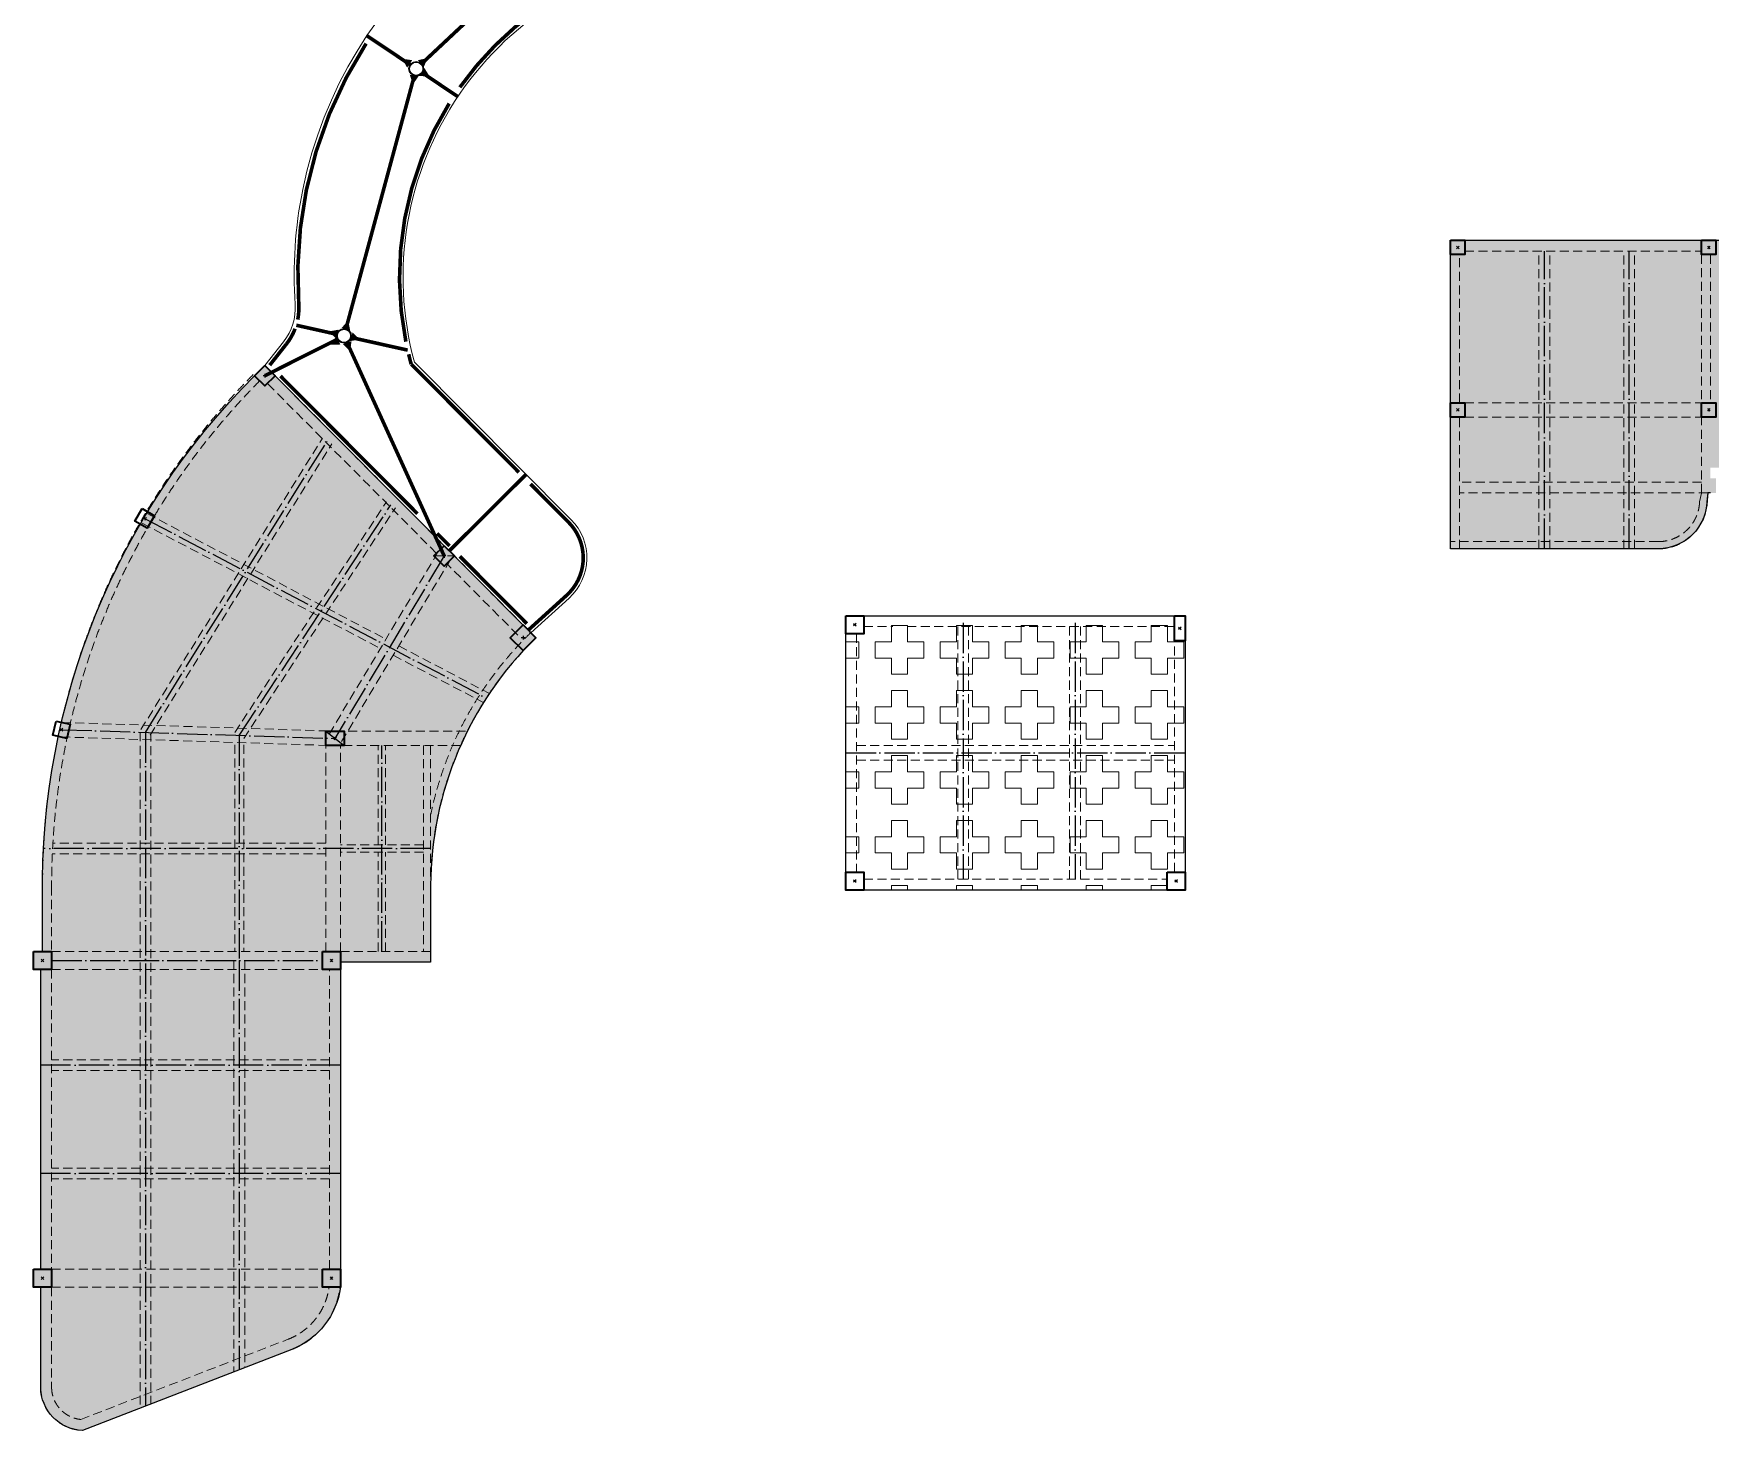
# Model space of a CAD drawing. Header units: millimetres. Extents: x 1089227 to 13101469, y 618865 to 10240562.
# Drawn here: x 7335202 to 7381652, y 4842600 to 4881294 of the extents above; entities that cross this region are included whole.
import ezdxf

# ---------------------------------------------------------------- set-up
doc = ezdxf.new("R2010")
doc.units = ezdxf.units.MM
doc.header["$LTSCALE"] = 1000
doc.linetypes.add('GB_DASHDOT3', pattern=[1.0675, 0.84, -0.105, 0.0175, -0.105])
doc.linetypes.add('HIDDEN', pattern=[0.375, 0.25, -0.125])
doc.layers.get('0').update_dxf_attribs({"linetype": 'CONTINUOUS'})
for name, color, linetype, lineweight in [('S-BEAM-DASH', 4, 'HIDDEN', 0), ('S-COLU', 30, 'CONTINUOUS', 0), ('S-SLAB-HATCH', 73, 'CONTINUOUS', 0)]:
    doc.layers.add(name, color=color, linetype=linetype, lineweight=lineweight)
for name, color, linetype in [('S-GRID-DE', 11, 'GB_DASHDOT3'), ('STPM_RBEAM_SIG', 2, 'CONTINUOUS'), ('STPM_RBEAM_THICK', 3, 'CONTINUOUS'), ('单形心', 4, 'CONTINUOUS'), ('降板范围', 7, 'CONTINUOUS')]:
    doc.layers.add(name, color=color, linetype=linetype)
pattern_1 = [(0, (-6326317.142432513, 1683260.446538338), (317.5, 317.5), [317.5, -317.5]), (90, (-6325999.642432513, 1683260.446538338), (-317.5, 317.5), [317.5, -317.5])]

# ---------------------------------------------------------------- blocks, each defined once
blk = doc.blocks.new('BANWANG_XINGXIN')
at = {"color": 0}
for points in [[(0.7071067811921239, 0.707106781177572), (-0.7071067811921239, -0.7071067811848479)], [(-0.7071067811921239, 0.707106781177572), (0.7071067811921239, -0.7071067811848479)]]:
    blk.add_lwpolyline(points, dxfattribs=at)
blk = doc.blocks.new('1F柱网-0808')
at = {"layer": 'S-COLU', "lineweight": 35}
for points in [[(116813.128351558, 100093.7140142014), (117213.128351558, 100093.7140142014), (117213.128351558, 99693.71401420143), (116813.128351558, 99693.71401420143)], [(123763.1251847167, 100093.7140142014), (124163.1251847167, 100093.7140142014), (124163.1251847167, 99693.71401420143), (123763.1251847167, 99693.71401420143)], [(83970.48979242053, 96623.0717832828), (84252.64791961387, 96339.54613848496), (83969.1222748151, 96057.38801129069), (83686.96414762177, 96340.91365608852)], [(116813.1251847167, 95593.37480869796), (117213.1251847167, 95593.37480869796), (117213.1251847167, 95193.37480869796), (116813.1251847167, 95193.37480869796)], [(123763.1292147236, 95593.37480869796), (124163.1292147236, 95593.37480869796), (124163.1292147236, 95193.37480869796), (123763.1292147236, 95193.37480869796)], [(80569.98793949932, 92660.84238306805), (80914.8407651633, 92458.16892987117), (80712.16731196642, 92113.31610420626), (80367.3144863015, 92315.98955740314)], [(88938.18965117913, 91631.29529387318), (89220.34777837247, 91347.76964907441), (88936.8221335737, 91065.61152188107), (88654.66400638036, 91349.1371666789)], [(100063.135861977, 89693.37481751945), (100563.135861977, 89693.37481751945), (100563.135861977, 89193.37481751945), (100063.135861977, 89193.37481751945)], [(109163.1358573977, 89693.37480869237), (109463.1358573977, 89693.37480869237), (109463.1358573977, 88993.37480869237), (109163.1358573977, 88993.37480869237)], [(91123.28668478038, 89435.6078913426), (91475.98434377275, 89081.20083534438), (91121.5772877736, 88728.50317635108), (90768.87962878123, 89082.9102323493)], [(78186.92302633356, 86775.0517914677), (78576.85177533701, 86685.85778549779), (78487.6577693671, 86295.92903649528), (78097.72902036272, 86385.12304246519)], [(85663.12521609478, 86493.37770890351), (86163.12521609478, 86493.37770890351), (86163.12521609478, 86093.37770890351), (85663.12521609478, 86093.37770890351)], [(100063.1251847167, 82593.37480869796), (100563.1251847167, 82593.37480869796), (100563.1251847167, 82093.37480869796), (100063.1251847167, 82093.37480869796)], [(108963.1251847185, 82593.37480869237), (109463.1251847185, 82593.37480869237), (109463.1251847185, 82093.37480869237), (108963.1251847185, 82093.37480869237)], [(77563.1251847148, 80393.37480452005), (78063.1251847148, 80393.37480452005), (78063.1251847148, 79893.37480452005), (77563.1251847148, 79893.37480452005)], [(85563.12518471573, 80393.37480869703), (86063.12518471573, 80393.37480869703), (86063.12518471573, 79893.37480869703), (85563.12518471573, 79893.37480869703)], [(77563.1251847148, 71593.37480452005), (78063.1251847148, 71593.37480452005), (78063.1251847148, 71093.37480452005), (77563.1251847148, 71093.37480452005)], [(85563.12518471386, 71593.37480869796), (86063.12518471386, 71593.37480869796), (86063.12518471386, 71093.37480869796), (85563.12518471386, 71093.37480869796)]]:
    blk.add_lwpolyline(points, close=True, dxfattribs=at)
at = {"layer": '单形心', "xscale": 50, "yscale": 50, "zscale": 50}
for p in [(117013.128351558, 99893.71401420143), (123963.1251847167, 99893.71401420143), (117013.1251847167, 95393.37480869796), (123963.1292147236, 95393.37480869796), (100313.1358619742, 89443.37481752224), (109313.1358573977, 89343.3748131115), (78337.29039784987, 86535.49041398242), (85913.12521609478, 86293.37770890351), (100313.1251847139, 82343.37480870076), (109213.1251847185, 82343.37480869237), (77813.1251847148, 80143.37480452005), (85813.12518471573, 80143.37480869703), (77813.1251847148, 71343.37480452005), (85813.12518471386, 71343.37480869796)]:
    blk.add_blockref('BANWANG_XINGXIN', p, dxfattribs=at)
at = {"layer": '单形心', "xscale": 49.99999999999999, "yscale": 49.99999999999999, "zscale": 49.99999999999999}
for p, rotation in [((83969.80603361875, 96340.22989728581), 314.8614900437124), ((80641.0776257338, 92387.07924363669), 329.5568204169557), ((88937.50589237642, 91348.4534078762), 314.8614900437124), ((91122.43198627792, 89082.05553384591), 314.8614900437124)]:
    blk.add_blockref('BANWANG_XINGXIN', p, dxfattribs=dict(at, rotation=rotation))
blk = doc.blocks.new('2FJGBZ')
at = {"layer": 'S-SLAB-HATCH'}
h = blk.add_hatch(dxfattribs=at)
h.set_pattern_fill('ZIGZAG', color=256, scale=100)
h.set_pattern_definition(pattern_1)
edge = h.paths.add_edge_path()
edge.add_line((145363.1252078488, 109893.3748085527), (135113.125184752, 109893.3748085545))
edge.add_line((135113.125184752, 109893.3748085545), (135113.125184752, 109993.3777073333))
edge.add_line((135113.125184752, 109993.3777073333), (134713.125184752, 109993.3777073333))
edge.add_line((134713.125184752, 109993.3777073333), (134713.125184752, 100093.7140142014))
edge.add_line((134713.125184752, 100093.7140142014), (116813.128351558, 100093.7140142014))
edge.add_line((116813.128351558, 100093.7140142014), (116813.5042634998, 91544.0505567072))
edge.add_line((116813.5042634998, 91544.0505567072), (116813.5042745434, 91543.79939038213))
edge.add_line((116813.5042745434, 91543.79939038213), (122563.8808914395, 91544.05222316831))
edge.add_arc((122554.4704302279, 92907.86834589764), 1363.848588882461, 270.3953400644964, 359.4242408584261)
edge.add_line((123918.2501588073, 92894.16340840049), (123937.2095122971, 93094.05220660847))
edge.add_line((123937.2095122971, 93094.05220660847), (124163.4985162588, 93093.71527236234))
edge.add_line((124163.4985162588, 93093.71527236234), (124163.4985162588, 93493.71527236234))
edge.add_line((124163.4985162588, 93493.71527236234), (124013.5076193605, 93493.71527236234))
edge.add_line((124013.5076193605, 93493.71527236234), (124013.5076194461, 93793.37480991054))
edge.add_line((124013.5076194461, 93793.37480991054), (128313.1251870748, 93793.37481017411))
edge.add_arc((128313.1251854729, 94993.37480972614), 1199.999999552034, 270.0000000764839, 360.0000000090268)
edge.add_line((129513.1251850249, 94993.3748099152), (129513.1251856256, 95192.42186202575))
edge.add_line((129513.1251856256, 95192.42186202575), (134913.1251847539, 95193.37480869796))
edge.add_line((134913.1251847539, 95193.37480869796), (134913.1251866464, 98493.37480994035))
edge.add_line((134913.1251866464, 98493.37480994035), (141813.1252120994, 98493.37480994035))
edge.add_arc((141813.1297613354, 99693.37025702838), 1199.995447096656, 269.9997827891552, 360.0002174783172)
edge.add_line((143013.1252084235, 99693.37481186632), (143013.1252105692, 99793.33677805495))
edge.add_line((143013.1252105692, 99793.33677805495), (143913.1226878734, 99793.37225819472))
edge.add_line((143913.1226878734, 99793.37225819472), (143913.125213135, 99893.37480945792))
edge.add_line((143913.125213135, 99893.37480945792), (144813.1252130186, 99893.37480945978))
edge.add_line((144813.1252130186, 99893.37480945978), (144813.1252130186, 100093.3748094598))
edge.add_line((144813.1252130186, 100093.3748094598), (143913.1353181517, 100093.3722582208))
edge.add_line((143913.1353181517, 100093.3722582208), (143913.1252120957, 102193.3742745407))
edge.add_line((143913.1252120957, 102193.3742745407), (147163.1252127159, 102193.3742762813))
edge.add_line((147163.1252127159, 102193.3742762813), (147163.1252127159, 99793.37480847538))
edge.add_line((147163.1252127159, 99793.37480847538), (152163.125156682, 99793.37480848003))
edge.add_line((152163.125156682, 99793.37480848003), (152163.1251881327, 100692.7107660174))
edge.add_line((152163.1251881327, 100692.7107660174), (155413.1251870841, 100692.7107646903))
edge.add_arc((155411.9916488212, 101993.8439091938), 1301.133638268742, 270.049915677135, 359.9774558675841)
edge.add_line((156713.1251863707, 101993.3319530161), (156738.0883708652, 102893.4515854754))
edge.add_line((156738.0883708652, 102893.4515854754), (156713.1251815958, 110293.3748087222))
edge.add_line((156713.1251815958, 110293.3748087222), (156113.1251852298, 110294.4425576478))
edge.add_arc((154906.9224803988, 110429.6356623601), 1213.75538750748, 353.6048884554947, 449.7034895401035)
edge.add_line((154913.2037381949, 111643.3747968143), (146963.1252912134, 111643.4889131691))
edge.add_arc((146968.1098112287, 110430.713217183), 1212.785939155953, 90.23548489027833, 186.5022418150386)
edge.add_line((145763.1252078488, 110293.3748036558), (145363.1252078488, 110293.3748036558))
edge.add_line((145363.1252078488, 110293.3748036558), (145363.1252078488, 109893.3748085527))
h = blk.add_hatch(dxfattribs=at)
h.set_pattern_fill('ZIGZAG', color=256, scale=100)
h.set_pattern_definition(pattern_1)
edge = h.paths.add_edge_path()
edge.add_line((77763.13871500734, 68321.79160367139), (77763.1251847716, 71093.37480499409))
edge.add_line((77763.1251847716, 71093.37480499409), (77563.1251847148, 71093.37480475754))
edge.add_line((77563.1251847148, 71093.37480475754), (77563.1251847148, 71593.37480428349))
edge.add_line((77563.1251847148, 71593.37480428349), (77763.1251847148, 71593.37480452005))
edge.add_line((77763.1251847148, 71593.37480452005), (77763.1251847148, 79893.37480452005))
edge.add_line((77763.1251847148, 79893.37480452005), (77562.86360115744, 79893.37480452005))
edge.add_line((77562.86360115744, 79893.37480452005), (77562.86360115744, 80393.37480452005))
edge.add_line((77562.86360115744, 80393.37480452005), (77813.1251847148, 80393.37480452005))
edge.add_line((77813.1251847148, 80393.37480452005), (77813.1251847148, 81893.37190979812))
edge.add_arc((97790.16162515432, 82189.2581168972), 19979.22755239051, 134.9017358295003, 180.8485638701061, ccw=False)
edge.add_line((83686.96414762177, 96340.91365608852), (83970.37592316885, 96622.95846325252))
edge.add_line((83970.37592316885, 96622.95846325252), (91475.97818943951, 89081.20701950695))
edge.add_arc((98163.5048496835, 82193.15204589628), 9600.43301892976, 134.1537312490391, 179.8089813593146)
edge.add_line((88563.12518471386, 82225.15891068894), (88563.12518430408, 80093.37190849055))
edge.add_line((88563.12518430408, 80093.37190849055), (86063.12518471386, 80093.37480869703))
edge.add_line((86063.12518471386, 80093.37480869703), (86063.12518471386, 71093.37480869796))
edge.add_arc((83921.81887526624, 71376.28382176533), 2159.91440121014, 291.702654041468, 352.4736819357785, ccw=False)
edge.add_line((84720.53318092693, 69369.47399557661), (78914.75827428605, 67124.43527422566))
edge.add_arc((78965.02696007211, 68325.27687910106), 1201.893298413127, 180.1661477376504, 267.602928714078, ccw=False)
h = blk.add_hatch(dxfattribs=at)
h.set_pattern_fill('十字花纹', color=256, scale=300)
h.set_pattern_definition([(90, (-2912287.719960631, 1620394.552045148), (-1800, 1.102182119232618e-13), [450, -1350]), (0, (-2912287.719960631, 1620844.552045148), (0, 1800), [450, -1350]), (90, (-2911837.719960631, 1620844.552045148), (-1800, 1.102182119232618e-13), [450, -1350]), (0, (-2911837.719960631, 1621294.552045148), (0, 1800), [450, -1350]), (270, (-2911387.719960631, 1621294.552045148), (1800, -3.306546357697854e-13), [450, -1350]), (0, (-2911387.719960631, 1620844.552045148), (0, 1800), [450, -1350]), (270, (-2910937.719960631, 1620844.552045148), (1800, -3.306546357697854e-13), [450, -1350]), (0, (-2911387.719960631, 1620394.552045148), (0, 1800), [450, -1350]), (270, (-2911387.719960631, 1620394.552045148), (1800, -3.306546357697854e-13), [450, -1350]), (0, (-2911837.719960631, 1619944.552045148), (0, 1800), [450, -1350]), (270, (-2911837.719960631, 1620394.552045148), (1800, -3.306546357697854e-13), [450, -1350]), (0, (-2912287.719960631, 1620394.552045148), (0, 1800), [450, -1350])])
h.paths.add_polyline_path([(109463.1251847176, 89693.3748086961), (100063.1244111517, 89693.71546419803), (100063.1251847167, 82093.37480869796), (109463.5240193289, 82093.71642575692)])
at = {"color": 2, "linetype": 'ByBlock'}
for centre, radius in [((88163.0122663118, 104843.311581891), 200), ((88163.0122663118, 104843.311581891), 184), ((86163.0122663118, 97443.31158189103), 200), ((86163.0122663118, 97443.31158189103), 184)]:
    blk.add_circle(centre, radius, dxfattribs=at)
at = {"layer": 'S-BEAM-DASH'}
for p, q in [((117213.128351558, 100093.7139368737), (123763.1251847167, 100093.7140142014)), ((116813.504351872, 95593.37480869796), (116813.128351558, 99693.71401420143)), ((117063.5043508206, 95593.39773364924), (117063.1283505065, 99693.7369391527)), ((117213.1283550998, 99793.71393687371), (123763.1251882585, 99793.71401420143)), ((119263.5042634998, 91544.05054270569), (119263.5042635007, 99793.71396285109)), ((119563.5042634998, 91544.05054270569), (119563.5042635007, 99793.71396285109)), ((121613.5042634998, 91544.05054270569), (121613.5042635007, 99793.71399059426)), ((121913.5042634998, 91544.05054270569), (121913.5042635007, 99793.71399059426)), ((123763.1251847167, 99693.71401420143), (123763.1251847157, 95593.37480869796)), ((124013.1251847167, 99693.71401420143), (124013.1251847157, 95593.37480869796)), ((88938.18965117913, 91631.29529387318), (84252.64647017885, 96339.54469604045)), ((88725.54548272677, 91419.67663301434), (84040.00230172649, 96127.92603518255)), ((117212.861806239, 95593.3748086337), (123762.8676311672, 95593.3748086337)), ((117063.5042634998, 91544.05054270569), (117063.5042634998, 95193.37480869796)), ((117213.1251847167, 95193.37480869796), (123763.5076193139, 95192.83654135093)), ((123763.5074353293, 93093.71534081548), (123763.5076193605, 95193.37480869796)), ((80535.85374090262, 86540.54511225969), (85570.58127525263, 94612.30896043964)), ((80790.39662852511, 86381.77509506233), (85825.12416287512, 94453.53894324228)), ((123763.5074616531, 93394.05220660847), (117063.5042634998, 93394.05220660847)), ((116813.5042634998, 91544.0505567072), (116813.5043503121, 93094.05066053849)), ((123937.2095122971, 93094.05220660847), (117063.5042634998, 93094.05220660847)), ((123712.4614764759, 92844.05222316738), (123763.4985162588, 93093.71527236234)), ((123913.5076214913, 92844.16275383998), (123937.2095122971, 93094.05220660847)), ((80710.87100169342, 92519.85305382591), (87325.1346302852, 89043.02439713292)), ((83137.80353390891, 86460.49652940687), (87336.01986509841, 92843.31783039961)), ((83388.44683551881, 86295.63921122346), (87586.66316670831, 92678.4605122162)), ((80571.28424977418, 92254.30543344747), (87170.8758294154, 88785.18923018966)), ((122563.8808334796, 91744.05222316738), (116813.5042055398, 91744.0505567072)), ((122563.8808914395, 91544.05222316738), (116813.5042634998, 91544.0505567072)), ((88765.86044334248, 91451.11896570865), (85741.49686198123, 86396.06029481534)), ((89109.11712019332, 91245.753793885), (86084.75353883207, 86190.69512299169)), ((88654.66400638036, 91349.1371666789), (89220.31355715543, 91347.73559291475)), ((100463.1251847167, 89693.3748086961), (109263.1251847176, 89693.3748086961)), ((100063.1244417205, 89393.3748086961), (100063.135861977, 89393.3748086961)), ((100063.1251847167, 89293.3748086961), (100063.1251847167, 82493.37480869796)), ((100363.1251847176, 89193.37481751945), (100363.1251847167, 82593.37480869796)), ((100563.135861977, 89393.3748086961), (101363.1251850622, 89393.3748086961)), ((101763.1251850622, 89393.3748086961), (109163.1358573977, 89393.3748086961)), ((103163.5232968498, 89393.37480869517), (103163.5232968498, 82393.71642575692)), ((103463.5232968498, 89393.37480869517), (103463.5232968498, 82393.71642575692)), ((106263.1251847167, 89393.37480869517), (106263.1251847167, 82393.71642575692)), ((106563.1251847167, 89393.37480869517), (106563.1251847167, 82393.71642575692)), ((87679.73815275636, 88856.62485851068), (90175.29302301165, 87544.82097912766)), ((109163.916991083, 82593.37480910309), (109163.1358573977, 88993.37480869237)), ((109463.922855786, 82493.39240476489), (109463.5240208926, 88993.37480869237)), ((87525.47935188748, 88598.78969156649), (90035.70627109241, 87279.27335874923)), ((78343.6788465213, 86735.38835725095), (85919.51364907809, 86493.27565217298)), ((80513.12518471293, 86465.95388635434), (80513.12518471293, 67742.50877217203)), ((80813.12518471386, 86456.3663209686), (80813.12518471293, 67858.51595936622)), ((89530.63381271623, 86493.37242919765), (86163.12571782246, 86493.37770890258)), ((78330.90194917843, 86335.59247071203), (85906.73675173521, 86093.47976563405)), ((83138.12518471386, 86115.78671798017), (83138.1251847148, 80393.37480869703)), ((83388.12518471386, 86115.78671798017), (83388.12518471573, 80393.37480869703)), ((85663.12518505845, 80393.37480869703), (85663.12518505845, 86093.37770890351)), ((86063.12518471386, 80393.37480869703), (86063.12518471386, 86093.37770890351)), ((89391.01413124334, 86093.37264809944), (86163.12521609478, 86093.37770890351)), ((87113.12518471386, 83343.3748086933), (87113.12949626707, 86093.37621945143)), ((87313.12518471386, 83343.3748086933), (87313.12949626707, 86093.37590588443)), ((88363.12518471293, 86093.37425966188), (88363.12518471386, 80393.37480869703)), ((88563.12518471386, 86093.37394609489), (88563.12518471386, 80793.37480844185)), ((100363.1251847176, 86093.56353446376), (109163.4897196582, 86094.10351937916)), ((100363.1251847176, 85693.56353371125), (109163.5385405123, 85694.10352162365)), ((85663.12518505659, 83393.37480869237), (78095.854001211, 83393.3748086933)), ((88363.12518471293, 83343.3748086933), (86063.12518471293, 83343.3748086933)), ((85663.12518505752, 83093.37480869424), (78085.37156846095, 83093.3748086933)), ((88363.12518471293, 83143.3748086933), (86063.12518471293, 83143.37480869424)), ((87113.12055959273, 80393.37496548053), (87113.12487114593, 83143.3748086933)), ((87313.12055959273, 80393.37465191353), (87313.12487114593, 83143.3748086933)), ((100563.1251847167, 82393.71642575692), (108963.1251847185, 82393.71642575692)), ((77813.1251847148, 82193.37190980185), (77813.1251847148, 80393.37480452005)), ((78063.1251847148, 82193.37190980185), (78063.12518454716, 80393.37480452005)), ((100463.1251847167, 82093.71642575692), (109263.1251847167, 82093.71642575692)), ((78063.1251847148, 80393.37480452005), (85563.12518471573, 80393.37480869703)), ((86063.12518471386, 80393.37480869703), (88563.12518434413, 80393.37480869703)), ((83113.125184712, 80143.37480741646), (83113.12518471293, 68747.90439452603)), ((83413.125184712, 80143.37480741646), (83413.12518471293, 68863.91158172116)), ((86063.12506870367, 80093.37335859518), (88013.12506485824, 80093.37335859518)), ((86063.12518476695, 71493.37480869796), (86063.12518471386, 79993.37480869703)), ((77763.1251847148, 79894.44255300518), (77763.1251847148, 71594.44255300518)), ((78063.1251847148, 79893.37480452005), (85563.12518471573, 79893.37480869703)), ((78063.12518372852, 79893.37480452005), (78063.12518372852, 71593.37480452005)), ((85763.12518476602, 71593.37480869796), (85763.1251847148, 79893.37480869703)), ((85763.12518473156, 77394.44255300611), (78063.12518372852, 77394.44255300425)), ((85763.12518473342, 77094.44255300518), (78063.12518372852, 77094.44255300518)), ((85763.12518474925, 74393.37480452005), (78063.12518372945, 74393.37480452098)), ((85763.12518475112, 74093.37480452005), (78063.12518372945, 74093.37480452098)), ((78063.1251847716, 71593.37480869796), (85563.12518471386, 71593.37480869796)), ((78063.12518474646, 71094.44255347922), (85563.12518468872, 71094.4425571831))]:
    blk.add_line(p, q, dxfattribs=at)
at = {"layer": 'S-BEAM-DASH', "linetype": 'Continuous'}
blk.add_lwpolyline([(83971.29820529837, 96624.09649993107), (84490.73708744999, 97282.51953485608, 0.1860864396549765), (84809.6271956088, 98313.47690711077, -0.06712124892979676), (85020.05497475807, 101494.3649089038, -0.3567487115909), (96709.00954234228, 111050.6257847399, -0.3881733823858325), (98113.45305893384, 110043.1382944565), (98113.45305893384, 109042.3834362831, -0.426200936172298), (97072.71102042496, 108043.2137378342), (95822.79134323634, 108011.1361165931, 0.4610985514977265), (88113.8627022598, 96712.55183599796), (92452.75745849404, 92352.62803789973, -0.4283157962061458), (92395.49917641189, 90181.86319935601), (91336.3737036679, 89221.48811733816), (83971.29820529837, 96624.09649993107)], format="xyb", dxfattribs=at)
at = {"layer": 'S-BEAM-DASH'}
for points in [[(83650.56972419377, 96375.22797986027, 0.1980158450556573), (77813.12521587312, 82193.2470933795, 0.1980158450556573)], [(83828.04321121797, 96199.15083369054, 0.1980158450556588), (78063.1251847148, 82193.37190980371, -0.0002496328633489166)], [(91338.46412222274, 89223.50938434713, 0.1510122980792718), (88563.12518471386, 84174.58190834802, 0.1450195318105725)], [(91477.46592232399, 89079.70917722303, 0.2037584165590769), (88563.12518470827, 82193.37190978695, 304.9385467953218)], [(78869.2449879488, 67428.48407311738), (84612.33379150648, 69649.28266615141, 0.2762041838049747), (85749.34472539648, 71105.73059188761)], [(78914.75827249605, 67124.43527353369), (84720.53318092693, 69369.47399557661, 0.2762041838050321), (86047.04593734909, 71068.66324234102)], [(77763.13871500734, 68321.79160367139, 0.4011703925680097), (78914.75827428605, 67124.43527422566, 0.4011703925680097)], [(78063.13745366037, 68322.66154997237, 0.3825503998096451), (78869.2449894473, 67428.48407369666, 0.3825503998096451)]]:
    blk.add_lwpolyline(points, format="xyb", dxfattribs=at)
for points in [[(116813.5042634998, 93494.05074726883), (116813.5042634998, 95193.37480869796)], [(90982.19749826379, 89152.08454873227), (89007.70339017734, 91136.15120902285)], [(91194.84188645892, 89363.70298878383), (89220.34777837247, 91347.76964907441)], [(77763.1251847716, 71093.37480499409), (77763.13871500734, 68321.79160367139)], [(78063.1251847716, 71093.37480499409), (78063.13745366037, 68322.66154997144)]]:
    blk.add_lwpolyline(points, dxfattribs=at)
for radius, end in [(1349.030783318655, 357.9171207419982), (1149.030783318655, 357.5543713161033)]:
    blk.add_arc((122564.4772709105, 92893.0828746641), radius, 269.974670669523, end, dxfattribs=at)
at = {"layer": 'S-GRID-DE'}
for p, q in [((119413.5042634998, 91544.05054270569), (119413.5042635007, 99793.71396285109)), ((121763.5042634998, 91544.05054270569), (121763.5042635007, 99793.71399059426)), ((80663.12518471386, 86461.16010366101), (85697.85271906387, 94532.92395184096)), ((83263.12518471386, 86378.06787031516), (87461.34151590336, 92760.8891713079)), ((80641.0776257338, 92387.07924363669), (90105.49964705203, 87412.04716893844)), ((88937.4887817679, 91348.43637979683), (85913.12520040665, 86293.37770890351)), ((103313.5232968498, 89493.71594281029), (103313.5232968498, 82393.71642575692)), ((106413.1251847176, 89493.71594281029), (106413.1251847167, 82393.71642575692)), ((78337.29039784987, 86535.49041398149), (85913.12520040665, 86293.37770890351)), ((80663.12518471386, 86461.16010366101), (80663.12518471293, 67800.5123657696)), ((85663.12521609478, 86493.37770890351), (86163.12518471759, 86093.37770890351)), ((83263.12518471386, 86378.06787031516), (83263.1251847148, 80143.37480741646)), ((87213.12055959273, 80393.37480869703), (87213.12949626707, 86093.37606266793)), ((100063.1247979347, 85893.54512625001), (109463.7141891299, 85894.12194059137)), ((88563.12518471293, 83243.3748086933), (77838.76138381101, 83243.3748086933)), ((78063.1251847148, 80143.37480452005), (85563.12518471573, 80143.37480869703)), ((83263.125184712, 80143.37480741646), (83263.12518471293, 68805.9079881236)), ((86063.12518473156, 77244.44255300518), (77763.1251847148, 77244.44255300518)), ((86063.12518475018, 74243.37480452005), (77763.1251847148, 74243.37480452005))]:
    blk.add_line(p, q, dxfattribs=at)
at = {"layer": 'STPM_RBEAM_SIG'}
for points in [[(87981.0014181044, 104977.2623129124, 249.9999999999999, 0, 0), (87774.69427954406, 105118.4620458409, 249.9999999999999, 0, 0)], [(88289.02890660241, 104981.9125433033, 250, 0, 0), (88480.193548969, 105143.0214490434, 250, 0, 0)], [(88107.2113501858, 104658.2217298569, 250, 0, 0), (88072.19585236162, 104410.6860457379, 250, 0, 0)], [(88327.48212359473, 104752.1287177363, 250, 0, 0), (88540.31990877166, 104620.9796529245, 250, 0, 0)], [(85975.95933906734, 97495.34895556513, 249.9999999999999, 0, 0), (85735.4013575241, 97563.40670688823, 249.9999999999999, 0, 0)], [(86212.79947510269, 97627.05916156247, 250, 0, 0), (86281.79527711496, 97867.34977582842, 250, 0, 0)], [(86005.72977024037, 97315.58504041284, 250, 0, 0), (85786.09249274433, 97196.17203302123, 250, 0, 0)], [(86252.76858227327, 97257.38118600566, 250, 0, 0), (86333.57354856655, 97020.80021165963, 250, 0, 0)], [(86361.40697041713, 97417.74781770166, 250, 0, 0), (86600.64875168353, 97345.19873020332, 250, 0, 0)]]:
    blk.add_lwpolyline(points, format="xyseb", dxfattribs=at)
at = {"layer": 'STPM_RBEAM_THICK', "const_width": 100}
for points in [[(88308.91970713995, 104980.0998076675), (92817.10482548364, 109206.5233561154)], [(87996.80254406016, 104954.5515397713), (86797.14780927822, 105757.450072784)], [(86215.19407134037, 97636.38426049706), (88110.83046128228, 104650.2389032859)], [(89317.27653495781, 104070.7917383602), (88329.2219885625, 104732.0716240108)], [(85967.83677607309, 97486.97538852878), (84841.63996930607, 97738.77753053512)], [(85984.3593861442, 97353.40525059216), (83969.80603361875, 96340.22989728581)], [(86245.96452967264, 97261.3255329663), (88937.4887817679, 91348.43637979683)], [(87926.77029729448, 97048.98475161009), (86358.19850880466, 97399.69586520828)], [(88197.81099775247, 92517.82729479112), (84405.16588669177, 96329.79996194877)], [(89079.55016768817, 91489.81256685313), (91205.7110507302, 93605.71842519939)], [(89084.7557167057, 91626.36265021563), (88742.32089264318, 91970.54254350625)], [(91228.13702899776, 89472.05853303708), (89372.61109302752, 91337.04034493864)]]:
    blk.add_lwpolyline(points, dxfattribs=at)
for points in [[(92802.08810923528, 107241.2975825612, 0.1255243060906737), (89371.4879270168, 104329.2434243802)], [(84881.39413441159, 97894.67406612635, 0.06694179756315849), (84909.39619401097, 98320.2700623339, -0.06712124892979585), (85118.0596657237, 101474.4882756695, -0.09363216005759249), (86774.55035288166, 105541.0811133785, -0.09773618217375481)], [(89075.217958197, 103880.3013183661, 0.1910710286114662), (87876.48239584547, 97283.73046642449)], [(84104.72572966665, 96631.77118075732), (84569.24674530793, 97220.58219859563, 0.07895328003630434), (84807.08307520859, 97641.95481158979, 0.09225139231026441)], [(87955.25460009277, 96934.81616966799, 0.01761068528569877), (88024.36086612195, 96660.72297555208), (91004.2061762698, 93666.43544099107)], [(91328.03914700635, 93341.03296984453), (92381.87604729086, 92282.08850610442, -0.4283310075539356), (92328.38159058802, 90255.99305315409), (91265.7672440894, 89292.45439183898)]]:
    blk.add_lwpolyline(points, format="xyb", dxfattribs=at)
at = {"layer": '降板范围'}
for points in [[(116813.5042634998, 91544.0505567072), (116813.128351558, 100093.7140142014), (134713.125184752, 100093.7140142014)], [(100063.1251847167, 82093.37480869796), (100063.1244111517, 89693.71544380207), (109463.1358573977, 89693.37480869237), (109463.5240480537, 89294.19275838137), (109463.1358573977, 88993.37480869237), (109463.1251847185, 82593.37480869237), (109463.5240190635, 82468.4425510671), (109463.5240190635, 82093.37480869237), (100063.5232871659, 82093.37484830804)]]:
    blk.add_lwpolyline(points, dxfattribs=at)
for points in [[(124013.5076193605, 93093.71527236234), (123937.2095122971, 93094.05220660847), (123918.2501588073, 92894.16340839956, -0.4092580186768868), (122563.8808914395, 91544.05222316924), (116813.5042745434, 91543.79939038213)], [(77763.13871500734, 68321.79160367139), (77763.1251847716, 71093.37480499409), (77563.1251847148, 71093.37480475754), (77563.1251847148, 71593.37480428349), (77763.1251847148, 71593.37480452005), (77763.1251847148, 79893.37480452005), (77562.86360115744, 79893.37480452005), (77562.86360115744, 80393.37480452005), (77813.1251847148, 80393.37480452005), (77813.1251847148, 81893.37190979812, -0.2032107009780357), (83686.96414762177, 96340.91365608852), (83970.37592316885, 96622.95846325252), (91475.97818943951, 89081.20701950695, 0.2018862569620874), (88563.12518471386, 82225.15891068894), (88563.12518430408, 80093.37190849055), (86063.12518471386, 80093.37480869703), (86063.12518471386, 71093.37480869796, -0.2715582451004115), (84720.53318092693, 69369.47399557661), (78914.75827428605, 67124.43527422566, -0.4011703925682881), (77763.13871500734, 68321.79160367139), (77763.13871500734, 68321.79160367139)]]:
    blk.add_lwpolyline(points, format="xyb", dxfattribs=at)
blk.add_blockref('1F柱网-0808', (0, 0))

msp = doc.modelspace()

# ---------------------------------------------------------------- block references
msp.add_blockref('2FJGBZ', (7257638.868367866, 4775475.579116493))

doc.saveas('drawing.dxf')
